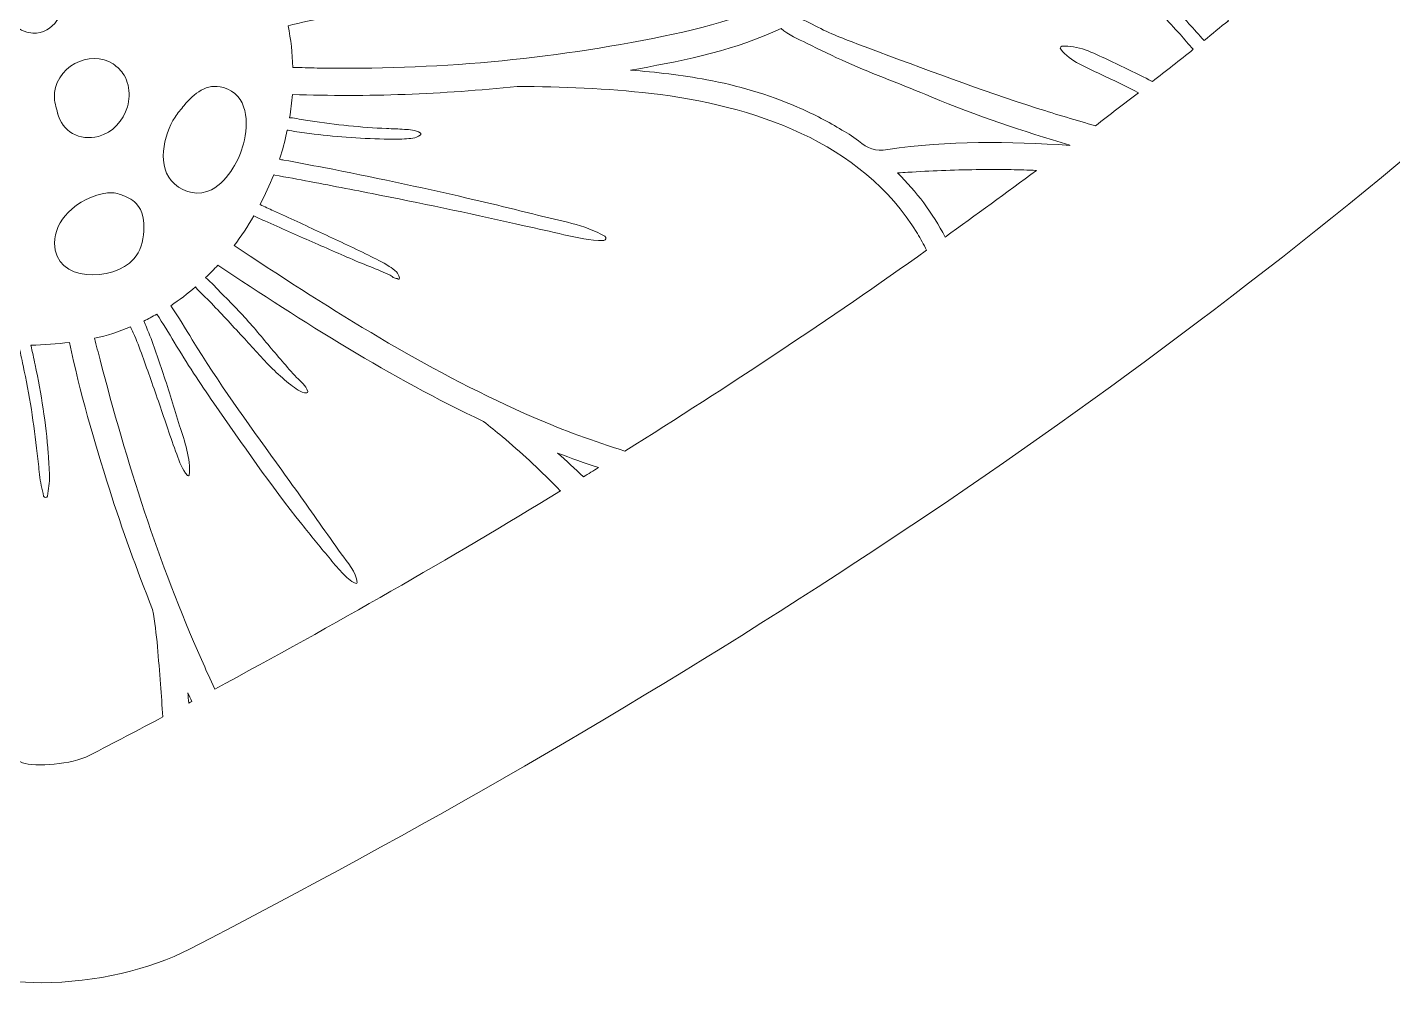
# Model space of a CAD drawing. Extents: x 226 to 1030, y -878 to -133.
# Drawn here: x 419.3 to 513.2, y -878.5 to -812.8 of the extents above; entities that cross this region are included whole.
import ezdxf

# ---------------------------------------------------------------- set-up
doc = ezdxf.new("R2010")
doc.units = 0
doc.header["$MEASUREMENT"] = 0
doc.layers.add('Layer 1', color=7, linetype='Continuous', lineweight=0)

# ---------------------------------------------------------------- blocks, each defined once
blk = doc.blocks.new('Block_0')
at = {"layer": 'Layer 1'}
for points, knots in [([(608.29, -629.17), (602.21, -597.06), (585.69, -570.7), (561.77, -554.95), (537.88, -539.22), (508.59, -534.61), (477.05, -541.62), (455.93, -546.32), (437.47, -556.92), (420.8, -573.94), (417.49, -570.81), (414.62, -568.08), (411.56, -565.38), (383.46, -540.59), (339.94, -531.98), (303.25, -543.96), (267.71, -555.56), (243.28, -584.04), (234.46, -624.15), (225.98, -662.7), (233.42, -700.76), (257.18, -740.51), (289.75, -794.98), (338.95, -838.24), (412.03, -876.67), (414.46, -877.95), (417.36, -878.49), (420.24, -878.49), (424.01, -878.49), (427.75, -877.57), (430.43, -876.19), (493.96, -843.36), (540.83, -804.52), (573.7, -757.45), (605.31, -712.18), (616.3, -671.42), (608.29, -629.17)], [0, 0, 0, 0, 1, 1, 1, 2, 2, 2, 3, 3, 3, 4, 4, 4, 5, 5, 5, 6, 6, 6, 7, 7, 7, 8, 8, 8, 9, 9, 9, 10, 10, 10, 11, 11, 11, 12, 12, 12, 12]), ([(445.409, -810.128), (444.445, -810.214), (443.511, -810.441), (442.556, -810.601), (441.555, -810.767), (440.548, -810.887), (439.547, -811.059), (438.685, -811.209), (437.831, -811.381), (436.99, -811.614), (436.849, -811.068), (436.689, -810.527), (436.502, -809.996), (437.162, -809.748), (437.816, -809.474), (438.47, -809.204), (439.928, -808.602), (441.362, -807.945), (442.787, -807.267), (445.67, -805.888), (448.556, -804.522), (451.377, -803.021), (452.163, -802.603), (452.937, -802.17), (453.707, -801.725), (454.097, -801.504), (454.472, -801.271), (454.843, -801.025), (455.006, -800.917), (455.16, -800.804), (455.31, -800.678), (455.497, -800.518), (455.62, -800.313), (455.808, -800.153), (455.872, -800.098), (455.805, -799.984), (455.725, -800.012), (455.387, -800.132), (455.046, -800.147), (454.705, -800.294), (454.349, -800.448), (453.999, -800.626), (453.655, -800.807), (452.943, -801.185), (452.228, -801.556), (451.515, -801.934), (450.115, -802.677), (448.703, -803.398), (447.278, -804.092), (445.869, -804.783), (444.451, -805.464), (443.002, -806.066), (441.543, -806.674), (440.069, -807.242), (438.602, -807.832), (437.779, -808.163), (436.947, -808.476), (436.121, -808.802), (436.096, -808.811), (436.072, -808.82), (436.05, -808.83), (435.814, -808.277), (435.55, -807.737), (435.264, -807.208), (435.375, -807.147), (435.486, -807.086), (435.596, -807.021), (436.339, -806.582), (437.064, -806.112), (437.788, -805.646), (438.5, -805.185), (439.197, -804.7), (439.891, -804.212), (440.235, -803.969), (440.567, -803.708), (440.892, -803.444), (441.067, -803.303), (441.251, -803.156), (441.402, -802.99), (441.531, -802.849), (441.528, -802.775), (441.565, -802.582), (441.571, -802.554), (441.555, -802.52), (441.525, -802.514), (441.408, -802.492), (441.301, -802.446), (441.181, -802.468), (440.997, -802.499), (440.791, -802.64), (440.622, -802.723), (440.257, -802.904), (439.897, -803.107), (439.544, -803.315), (438.798, -803.761), (438.049, -804.212), (437.309, -804.672), (436.594, -805.115), (435.872, -805.551), (435.157, -805.993), (435.013, -806.085), (434.865, -806.174), (434.718, -806.26), (434.307, -805.594), (433.858, -804.949), (433.373, -804.332), (434.515, -803.368), (435.673, -802.419), (436.858, -801.504), (438.301, -800.389), (439.658, -799.146), (441.08, -798.001), (443.855, -795.766), (446.747, -793.666), (449.778, -791.79), (452.82, -789.904), (456.022, -788.176), (459.381, -786.929), (462.651, -785.717), (466.274, -784.891), (469.756, -785.588), (472.786, -786.196), (475.436, -788.01), (477.057, -790.654), (478.908, -793.675), (478.973, -797.242), (478.196, -800.617), (477.778, -802.422), (477.21, -804.236), (476.308, -805.861), (475.519, -807.282), (474.407, -808.513), (473.102, -809.484), (470.158, -811.67), (466.584, -812.64), (463.044, -813.37), (455.221, -814.985), (447.217, -815.704), (439.234, -815.556), (438.672, -815.544), (438.114, -815.529), (437.552, -815.51), (437.521, -814.543), (437.411, -813.589), (437.226, -812.652), (438.111, -812.422), (439.01, -812.231), (439.904, -812.047), (440.868, -811.848), (441.823, -811.627), (442.771, -811.363), (443.717, -811.095), (444.638, -810.813), (445.439, -810.23), (445.479, -810.202), (445.47, -810.122), (445.409, -810.128)], [0, 0, 0, 0, 1, 1, 1, 2, 2, 2, 3, 3, 3, 4, 4, 4, 5, 5, 5, 6, 6, 6, 7, 7, 7, 8, 8, 8, 9, 9, 9, 10, 10, 10, 11, 11, 11, 12, 12, 12, 13, 13, 13, 14, 14, 14, 15, 15, 15, 16, 16, 16, 17, 17, 17, 18, 18, 18, 19, 19, 19, 20, 20, 20, 21, 21, 21, 22, 22, 22, 23, 23, 23, 24, 24, 24, 25, 25, 25, 26, 26, 26, 27, 27, 27, 28, 28, 28, 29, 29, 29, 30, 30, 30, 31, 31, 31, 32, 32, 32, 33, 33, 33, 34, 34, 34, 35, 35, 35, 36, 36, 36, 37, 37, 37, 38, 38, 38, 39, 39, 39, 40, 40, 40, 41, 41, 41, 42, 42, 42, 43, 43, 43, 44, 44, 44, 45, 45, 45, 46, 46, 46, 47, 47, 47, 48, 48, 48, 49, 49, 49, 50, 50, 50, 51, 51, 51, 52, 52, 52, 52]), ([(500.237, -813.665), (499.89, -813.277), (499.545, -812.89), (499.193, -812.505), (498.401, -811.642), (497.606, -810.77), (496.768, -809.95), (496.357, -809.551), (495.948, -809.149), (495.528, -808.762), (495.294, -808.547), (495.042, -808.354), (494.791, -808.16), (494.539, -807.97), (494.342, -807.912), (494.054, -807.792), (494.017, -807.776), (493.983, -807.81), (493.999, -807.847), (494.124, -808.126), (494.186, -808.326), (494.379, -808.575), (494.557, -808.802), (494.729, -809.032), (494.923, -809.247), (495.325, -809.695), (495.742, -810.131), (496.145, -810.577), (496.952, -811.47), (497.784, -812.339), (498.586, -813.238), (498.89, -813.58), (499.194, -813.924), (499.494, -814.27), (498.567, -815.013), (497.626, -815.75), (496.687, -816.488), (496.667, -816.478), (496.647, -816.466), (496.627, -816.456), (495.623, -815.943), (494.609, -815.449), (493.587, -814.973), (492.626, -814.522), (491.533, -813.966), (490.458, -814.064), (490.351, -814.074), (490.314, -814.184), (490.376, -814.264), (491.045, -815.102), (492.159, -815.532), (493.117, -815.98), (493.991, -816.39), (494.857, -816.818), (495.718, -817.253), (494.742, -818.016), (493.756, -818.773), (492.768, -819.529), (491.437, -819.149), (490.109, -818.756), (488.788, -818.332), (484.855, -817.067), (480.978, -815.627), (477.112, -814.169), (476.09, -813.782), (475.046, -813.417), (474.06, -812.941), (473.538, -812.689), (473.032, -812.409), (472.513, -812.158), (472.497, -812.148), (472.482, -812.142), (472.467, -812.133), (472.51, -812.109), (472.553, -812.087), (472.596, -812.063), (474.112, -811.169), (475.534, -810.042), (476.648, -808.673), (477.889, -807.147), (478.706, -805.391), (479.32, -803.533), (480.539, -799.852), (481.159, -795.667), (479.756, -791.943), (478.945, -789.794), (477.563, -787.857), (475.789, -786.398), (476.529, -785.956), (477.272, -785.56), (478.159, -785.404), (479.32, -785.198), (480.545, -785.357), (481.641, -785.775), (484.3, -786.782), (486.271, -789.131), (487.978, -791.305), (489.937, -793.791), (491.622, -796.496), (493.335, -799.155), (495.098, -801.885), (496.826, -804.636), (498.601, -807.356), (499.599, -808.882), (500.606, -810.398), (501.637, -811.903), (501.729, -812.036), (501.823, -812.167), (501.914, -812.299), (501.356, -812.755), (500.799, -813.211), (500.237, -813.665)], [0, 0, 0, 0, 1, 1, 1, 2, 2, 2, 3, 3, 3, 4, 4, 4, 5, 5, 5, 6, 6, 6, 7, 7, 7, 8, 8, 8, 9, 9, 9, 10, 10, 10, 11, 11, 11, 12, 12, 12, 13, 13, 13, 14, 14, 14, 15, 15, 15, 16, 16, 16, 17, 17, 17, 18, 18, 18, 19, 19, 19, 20, 20, 20, 21, 21, 21, 22, 22, 22, 23, 23, 23, 24, 24, 24, 25, 25, 25, 26, 26, 26, 27, 27, 27, 28, 28, 28, 29, 29, 29, 30, 30, 30, 31, 31, 31, 32, 32, 32, 33, 33, 33, 34, 34, 34, 35, 35, 35, 36, 36, 36, 37, 37, 37, 37]), ([(418.375, -807.583), (418.774, -807.23), (419.244, -807.006), (419.784, -806.981), (420.309, -806.957), (420.853, -807.144), (421.224, -807.522), (421.427, -807.73), (421.586, -807.982), (421.728, -808.237), (422.115, -808.925), (422.118, -809.692), (422.022, -810.451), (421.869, -811.67), (421.101, -813.232), (419.658, -813.162), (417.322, -813.045), (416.901, -808.888), (418.375, -807.583)], [0, 0, 0, 0, 1, 1, 1, 2, 2, 2, 3, 3, 3, 4, 4, 4, 5, 5, 5, 6, 6, 6, 6]), ([(491.005, -820.878), (486.839, -820.604), (482.62, -820.542), (478.481, -821.166), (477.585, -821.304), (477.13, -821.123), (476.458, -820.561), (476.059, -820.229), (475.605, -819.99), (475.162, -819.723), (474.22, -819.158), (473.24, -818.66), (472.23, -818.228), (470.244, -817.371), (468.153, -816.76), (466.028, -816.361), (464.291, -816.039), (462.538, -815.836), (460.778, -815.707), (460.778, -815.707), (461.349, -815.606), (461.349, -815.606), (464.674, -814.992), (468.079, -814.295), (471.147, -812.827), (471.632, -813.278), (472.335, -813.573), (472.891, -813.843), (473.802, -814.292), (474.72, -814.749), (475.651, -815.16), (477.57, -816.005), (479.538, -816.732), (481.472, -817.54), (484.577, -818.837), (487.786, -819.911), (491.016, -820.87), (491.012, -820.872), (491.009, -820.875), (491.005, -820.878)], [0, 0, 0, 0, 1, 1, 1, 2, 2, 2, 3, 3, 3, 4, 4, 4, 5, 5, 5, 6, 6, 6, 7, 7, 7, 8, 8, 8, 9, 9, 9, 10, 10, 10, 11, 11, 11, 12, 12, 12, 13, 13, 13, 13]), ([(422.56, -815.243), (423.355, -814.832), (424.414, -814.731), (425.182, -815.274), (425.498, -815.498), (425.741, -815.716), (425.94, -816.057), (426.063, -816.266), (426.158, -816.502), (426.21, -816.742), (426.315, -817.227), (426.321, -817.749), (426.17, -818.225), (425.869, -819.176), (425.163, -820.005), (424.169, -820.257), (422.882, -820.586), (421.676, -819.944), (421.365, -818.639), (421.378, -818.697), (421.39, -818.753), (421.405, -818.811), (421.31, -818.415), (421.172, -818.013), (421.144, -817.604), (421.086, -816.653), (421.722, -815.679), (422.56, -815.243)], [0, 0, 0, 0, 1, 1, 1, 2, 2, 2, 3, 3, 3, 4, 4, 4, 5, 5, 5, 6, 6, 6, 7, 7, 7, 8, 8, 8, 9, 9, 9, 9]), ([(429.452, -818.934), (429.637, -818.654), (429.852, -818.396), (430.063, -818.139), (430.751, -817.31), (431.611, -816.573), (432.774, -816.898), (434.472, -817.374), (434.528, -819.364), (434.159, -820.764), (434.003, -821.353), (433.757, -821.946), (433.422, -822.455), (433.048, -823.023), (432.581, -823.625), (431.958, -823.929), (431.08, -824.359), (430.125, -824.166), (429.406, -823.527), (428.135, -822.4), (428.642, -820.174), (429.452, -818.934)], [0, 0, 0, 0, 1, 1, 1, 2, 2, 2, 3, 3, 3, 4, 4, 4, 5, 5, 5, 6, 6, 6, 7, 7, 7, 7]), ([(460.396, -841.915), (458.269, -841.257), (456.176, -840.485), (454.134, -839.6), (447.254, -836.618), (440.865, -832.618), (434.617, -828.507), (434.245, -828.261), (433.877, -828.019), (433.508, -827.776), (434, -827.128), (434.448, -826.444), (434.859, -825.737), (435.114, -825.851), (435.372, -825.965), (435.627, -826.081), (436.711, -826.566), (437.797, -827.048), (438.884, -827.521), (439.947, -827.982), (441.003, -828.458), (442.071, -828.903), (442.581, -829.118), (443.094, -829.311), (443.603, -829.526), (443.818, -829.615), (444.033, -829.701), (444.236, -829.818), (444.334, -829.87), (444.426, -829.953), (444.527, -829.999), (444.613, -830.036), (444.702, -830.024), (444.792, -830.073), (444.853, -830.103), (444.914, -830.039), (444.884, -829.981), (444.788, -829.793), (444.825, -829.732), (444.672, -829.581), (444.521, -829.44), (444.352, -829.317), (444.184, -829.204), (443.735, -828.897), (443.229, -828.676), (442.744, -828.433), (441.663, -827.887), (440.551, -827.389), (439.452, -826.873), (438.381, -826.37), (437.306, -825.87), (436.225, -825.378), (435.915, -825.237), (435.602, -825.096), (435.292, -824.955), (435.639, -824.288), (435.952, -823.607), (436.232, -822.907), (436.259, -822.913), (436.284, -822.919), (436.315, -822.922), (437.116, -823.069), (437.92, -823.217), (438.722, -823.37), (440.358, -823.68), (441.991, -823.994), (443.622, -824.316), (446.913, -824.97), (450.198, -825.67), (453.471, -826.404), (454.383, -826.606), (455.292, -826.815), (456.204, -827.027), (457.125, -827.239), (457.994, -827.441), (458.942, -827.423), (459.096, -827.42), (459.151, -827.205), (459.016, -827.128), (457.613, -826.333), (455.93, -826.066), (454.374, -825.676), (452.762, -825.271), (451.147, -824.869), (449.526, -824.5), (446.256, -823.751), (442.977, -823.039), (439.683, -822.406), (438.765, -822.231), (437.85, -822.059), (436.929, -821.89), (436.827, -821.872), (436.723, -821.854), (436.622, -821.835), (436.652, -821.74), (436.689, -821.645), (436.72, -821.547), (436.904, -820.972), (437.048, -820.398), (437.171, -819.821), (437.217, -819.833), (437.257, -819.849), (437.309, -819.858), (437.767, -819.944), (438.23, -820.002), (438.691, -820.061), (439.535, -820.168), (440.38, -820.254), (441.23, -820.315), (442.099, -820.383), (442.968, -820.423), (443.84, -820.441), (444.303, -820.45), (444.77, -820.46), (445.234, -820.432), (445.624, -820.408), (445.992, -820.408), (446.317, -820.171), (446.37, -820.131), (446.373, -820.064), (446.317, -820.027), (445.983, -819.8), (445.614, -819.806), (445.224, -819.775), (444.816, -819.747), (444.411, -819.735), (444.002, -819.717), (443.13, -819.68), (442.259, -819.615), (441.39, -819.529), (440.499, -819.44), (439.612, -819.327), (438.731, -819.189), (438.329, -819.124), (437.926, -819.054), (437.524, -818.992), (437.454, -818.98), (437.392, -818.977), (437.328, -818.974), (437.414, -818.443), (437.484, -817.908), (437.521, -817.38), (442.685, -817.555), (447.856, -817.365), (452.992, -816.818), (456.065, -816.849), (459.148, -816.95), (462.2, -817.307), (469.163, -818.117), (476.682, -820.613), (480.514, -826.932), (480.743, -827.309), (480.955, -827.7), (481.152, -828.099), (474.504, -832.814), (467.582, -837.416), (460.396, -841.915)], [0, 0, 0, 0, 1, 1, 1, 2, 2, 2, 3, 3, 3, 4, 4, 4, 5, 5, 5, 6, 6, 6, 7, 7, 7, 8, 8, 8, 9, 9, 9, 10, 10, 10, 11, 11, 11, 12, 12, 12, 13, 13, 13, 14, 14, 14, 15, 15, 15, 16, 16, 16, 17, 17, 17, 18, 18, 18, 19, 19, 19, 20, 20, 20, 21, 21, 21, 22, 22, 22, 23, 23, 23, 24, 24, 24, 25, 25, 25, 26, 26, 26, 27, 27, 27, 28, 28, 28, 29, 29, 29, 30, 30, 30, 31, 31, 31, 32, 32, 32, 33, 33, 33, 34, 34, 34, 35, 35, 35, 36, 36, 36, 37, 37, 37, 38, 38, 38, 39, 39, 39, 40, 40, 40, 41, 41, 41, 42, 42, 42, 43, 43, 43, 44, 44, 44, 45, 45, 45, 46, 46, 46, 47, 47, 47, 48, 48, 48, 49, 49, 49, 50, 50, 50, 51, 51, 51, 52, 52, 52, 52]), ([(482.423, -827.185), (481.561, -825.526), (480.452, -824.058), (479.154, -822.778), (479.39, -822.762), (479.627, -822.741), (479.863, -822.729), (480.634, -822.686), (481.407, -822.637), (482.178, -822.609), (483.771, -822.547), (485.365, -822.526), (486.958, -822.547), (487.542, -822.555), (488.125, -822.576), (488.708, -822.596), (486.64, -824.136), (484.546, -825.667), (482.423, -827.185)], [0, 0, 0, 0, 1, 1, 1, 2, 2, 2, 3, 3, 3, 4, 4, 4, 5, 5, 5, 6, 6, 6, 6]), ([(422.087, -825.495), (422.784, -824.786), (423.806, -824.251), (424.801, -824.15), (425.108, -824.12), (425.427, -824.153), (425.716, -824.264), (426.097, -824.405), (426.477, -824.574), (426.766, -824.875), (427.263, -825.394), (427.328, -826.097), (427.291, -826.778), (427.251, -827.487), (427.085, -828.148), (426.606, -828.691), (425.2, -830.288), (421.141, -830.337), (421.154, -827.607), (421.157, -826.818), (421.534, -826.06), (422.087, -825.495)], [0, 0, 0, 0, 1, 1, 1, 2, 2, 2, 3, 3, 3, 4, 4, 4, 5, 5, 5, 6, 6, 6, 7, 7, 7, 7]), ([(432.18, -858.291), (431.866, -857.615), (431.557, -856.937), (431.258, -856.259), (428.316, -849.596), (426.115, -842.676), (424.291, -835.633), (424.162, -835.142), (424.036, -834.647), (423.911, -834.153), (424.77, -833.96), (425.596, -833.696), (426.388, -833.37), (426.45, -833.505), (426.517, -833.637), (426.576, -833.772), (427.027, -834.822), (427.395, -835.915), (427.779, -836.99), (428.181, -838.12), (428.571, -839.253), (428.949, -840.392), (429.142, -840.975), (429.351, -841.552), (429.56, -842.133), (429.753, -842.67), (429.938, -843.152), (430.306, -843.594), (430.337, -843.631), (430.413, -843.612), (430.42, -843.563), (430.558, -842.443), (430.085, -841.227), (429.763, -840.165), (429.397, -838.961), (429.02, -837.764), (428.63, -836.572), (428.277, -835.501), (427.92, -834.426), (427.481, -833.389), (427.423, -833.244), (427.355, -833.106), (427.294, -832.965), (427.598, -832.818), (427.896, -832.661), (428.188, -832.495), (428.611, -833.125), (429.007, -833.772), (429.394, -834.423), (430.254, -835.857), (431.166, -837.248), (432.121, -838.62), (434.076, -841.43), (436.029, -844.27), (438.166, -846.944), (438.777, -847.708), (439.397, -848.467), (440.02, -849.219), (440.315, -849.575), (440.604, -849.934), (440.923, -850.266), (441.224, -850.579), (441.479, -850.889), (441.912, -851.015), (441.942, -851.024), (441.976, -851), (441.973, -850.966), (441.933, -850.235), (441.297, -849.557), (440.886, -848.985), (440.383, -848.285), (439.882, -847.579), (439.388, -846.873), (438.415, -845.476), (437.408, -844.101), (436.416, -842.716), (434.423, -839.94), (432.409, -837.171), (430.628, -834.254), (430.162, -833.49), (429.701, -832.719), (429.195, -831.979), (429.179, -831.955), (429.164, -831.93), (429.148, -831.909), (429.741, -831.516), (430.309, -831.083), (430.849, -830.619), (431.187, -831.015), (431.583, -831.371), (431.945, -831.746), (432.725, -832.547), (433.474, -833.373), (434.236, -834.193), (434.911, -834.921), (435.556, -835.691), (436.278, -836.376), (436.637, -836.72), (437.015, -837.048), (437.408, -837.352), (437.742, -837.61), (438.065, -837.902), (438.504, -837.911), (438.556, -837.914), (438.599, -837.856), (438.583, -837.807), (438.451, -837.398), (438.101, -837.14), (437.813, -836.84), (437.466, -836.48), (437.14, -836.106), (436.815, -835.728), (436.164, -834.97), (435.525, -834.202), (434.881, -833.438), (434.193, -832.627), (433.441, -831.866), (432.695, -831.11), (432.323, -830.733), (431.958, -830.321), (431.552, -829.974), (431.841, -829.698), (432.124, -829.413), (432.394, -829.118), (438.27, -833.039), (444.266, -836.864), (450.668, -839.873), (451.104, -840.214), (451.531, -840.561), (451.954, -840.914), (453.232, -841.979), (454.444, -843.127), (455.62, -844.306), (455.737, -844.423), (455.853, -844.54), (455.969, -844.657), (448.343, -849.315), (440.41, -853.855), (432.18, -858.291)], [0, 0, 0, 0, 1, 1, 1, 2, 2, 2, 3, 3, 3, 4, 4, 4, 5, 5, 5, 6, 6, 6, 7, 7, 7, 8, 8, 8, 9, 9, 9, 10, 10, 10, 11, 11, 11, 12, 12, 12, 13, 13, 13, 14, 14, 14, 15, 15, 15, 16, 16, 16, 17, 17, 17, 18, 18, 18, 19, 19, 19, 20, 20, 20, 21, 21, 21, 22, 22, 22, 23, 23, 23, 24, 24, 24, 25, 25, 25, 26, 26, 26, 27, 27, 27, 28, 28, 28, 29, 29, 29, 30, 30, 30, 31, 31, 31, 32, 32, 32, 33, 33, 33, 34, 34, 34, 35, 35, 35, 36, 36, 36, 37, 37, 37, 38, 38, 38, 39, 39, 39, 40, 40, 40, 41, 41, 41, 42, 42, 42, 43, 43, 43, 44, 44, 44, 45, 45, 45, 46, 46, 46, 46]), ([(423.54, -862.86), (422.35, -863.47), (419.85, -863.67), (418.94, -863.36), (413.884, -860.7), (408.961, -858.015), (404.141, -855.308), (405.791, -848.418), (408.074, -841.669), (410.346, -834.964), (410.524, -834.435), (410.702, -833.911), (410.883, -833.382), (411.676, -833.65), (412.498, -833.871), (413.334, -834.049), (413.312, -834.497), (413.291, -834.942), (413.263, -835.39), (413.192, -836.517), (413.097, -837.644), (412.981, -838.768), (412.864, -839.888), (412.75, -841.009), (412.621, -842.13), (412.557, -842.707), (412.483, -843.284), (412.419, -843.861), (412.363, -844.334), (412.302, -844.838), (412.4, -845.307), (412.409, -845.347), (412.462, -845.347), (412.48, -845.316), (412.763, -844.877), (412.873, -844.328), (412.977, -843.821), (413.094, -843.256), (413.202, -842.688), (413.297, -842.117), (413.484, -841.03), (413.635, -839.94), (413.745, -838.841), (413.855, -837.718), (413.945, -836.591), (414.009, -835.464), (414.034, -835.04), (414.052, -834.617), (414.07, -834.19), (414.608, -834.288), (415.148, -834.377), (415.692, -834.442), (415.744, -835.059), (415.808, -835.673), (415.86, -836.29), (416.149, -839.621), (416.269, -842.959), (416.229, -846.305), (416.207, -848.19), (416.143, -850.072), (416.069, -851.954), (416.035, -852.872), (415.992, -853.79), (415.943, -854.708), (415.891, -855.645), (415.781, -856.59), (416.035, -857.499), (416.075, -857.638), (416.296, -857.684), (416.364, -857.539), (416.689, -856.824), (416.735, -856.093), (416.809, -855.316), (416.889, -854.46), (416.929, -853.597), (416.978, -852.74), (417.076, -851.058), (417.141, -849.379), (417.174, -847.696), (417.239, -844.383), (417.187, -841.073), (416.935, -837.77), (416.87, -836.947), (416.8, -836.127), (416.723, -835.307), (416.699, -835.05), (416.671, -834.795), (416.646, -834.537), (417.325, -834.592), (418.003, -834.614), (418.682, -834.623), (418.792, -835.09), (418.9, -835.559), (418.998, -836.029), (419.21, -837.03), (419.397, -838.04), (419.56, -839.05), (419.72, -840.057), (419.839, -841.07), (419.962, -842.083), (420.024, -842.562), (420.073, -843.048), (420.122, -843.53), (420.177, -844.039), (420.3, -844.512), (420.407, -845.009), (420.438, -845.141), (420.662, -845.145), (420.678, -845.006), (420.739, -844.531), (420.813, -844.088), (420.807, -843.603), (420.797, -843.094), (420.758, -842.581), (420.724, -842.071), (420.653, -841.043), (420.518, -840.02), (420.368, -839.001), (420.217, -837.988), (420.039, -836.978), (419.824, -835.974), (419.729, -835.522), (419.628, -835.074), (419.52, -834.623), (420.429, -834.604), (421.325, -834.543), (422.194, -834.439), (422.897, -837.853), (423.868, -841.218), (424.93, -844.531), (425.82, -847.324), (426.812, -850.082), (427.896, -852.805), (428.212, -854.509), (428.304, -856.225), (428.442, -857.951), (428.501, -858.698), (428.557, -859.451), (428.606, -860.206), (426.928, -861.095), (425.243, -861.98), (423.54, -862.86)], [0, 0, 0, 0, 1, 1, 1, 2, 2, 2, 3, 3, 3, 4, 4, 4, 5, 5, 5, 6, 6, 6, 7, 7, 7, 8, 8, 8, 9, 9, 9, 10, 10, 10, 11, 11, 11, 12, 12, 12, 13, 13, 13, 14, 14, 14, 15, 15, 15, 16, 16, 16, 17, 17, 17, 18, 18, 18, 19, 19, 19, 20, 20, 20, 21, 21, 21, 22, 22, 22, 23, 23, 23, 24, 24, 24, 25, 25, 25, 26, 26, 26, 27, 27, 27, 28, 28, 28, 29, 29, 29, 30, 30, 30, 31, 31, 31, 32, 32, 32, 33, 33, 33, 34, 34, 34, 35, 35, 35, 36, 36, 36, 37, 37, 37, 38, 38, 38, 39, 39, 39, 40, 40, 40, 41, 41, 41, 42, 42, 42, 43, 43, 43, 44, 44, 44, 45, 45, 45, 46, 46, 46, 47, 47, 47, 47]), ([(457.541, -843.688), (456.96, -843.128), (456.369, -842.579), (455.762, -842.05), (456.692, -842.404), (457.63, -842.735), (458.575, -843.046), (458.23, -843.26), (457.887, -843.474), (457.541, -843.688)], [0, 0, 0, 0, 1, 1, 1, 2, 2, 2, 3, 3, 3, 3]), ([(430.396, -859.252), (430.367, -859.013), (430.351, -858.776), (430.318, -858.537), (430.41, -858.74), (430.507, -858.94), (430.6, -859.142), (430.531, -859.178), (430.464, -859.215), (430.396, -859.252)], [0, 0, 0, 0, 1, 1, 1, 2, 2, 2, 3, 3, 3, 3])]:
    blk.add_open_spline(points, degree=3, knots=knots, dxfattribs=at)

msp = doc.modelspace()

# ---------------------------------------------------------------- block references
at = {"layer": 'Layer 1'}
msp.add_blockref('Block_0', (0, 0), dxfattribs=at)

doc.saveas('drawing.dxf')
